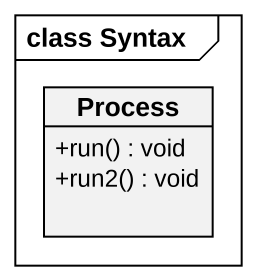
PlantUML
@startuml
mainframe class Syntax
hide circle
hide empty members
skinparam classAttributeIconSize 0
class "Process" as Process_ {
  +run() : void
  +run2() : void
}
@enduml
